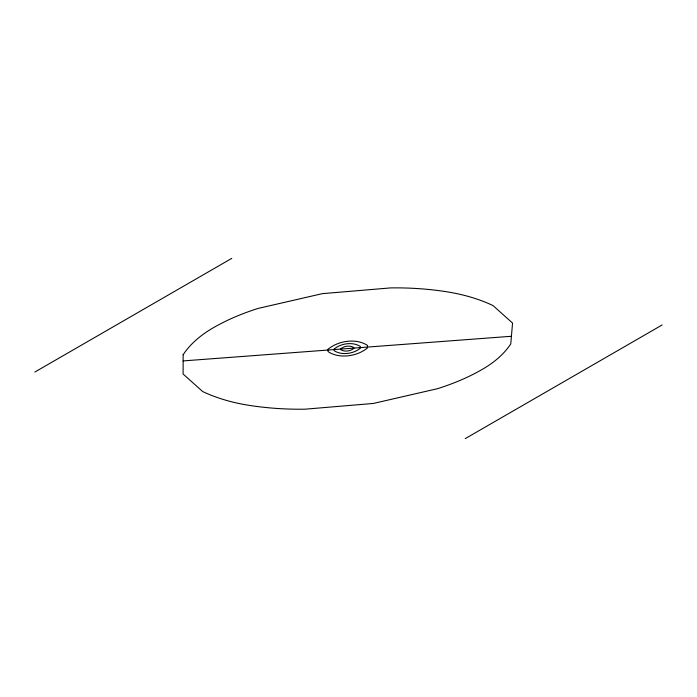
<?xml version="1.0" encoding="UTF-8"?>
<svg xmlns="http://www.w3.org/2000/svg" width="697" height="697" viewBox="0 0 697 697"><rect width="100%" height="100%" fill="white"/><g stroke="black" fill="none" stroke-linecap="round" stroke-linejoin="round"><path stroke-width="1.05" d="M34.85 372.05L231.761 258.369M465.239 438.631L662.15 324.95M183.128 360.915L511.424 336.268M183.137 354.773L183.111 374.036L202.696 391.557A124.423 71.835 0 0 0 249.378 405.393A194.872 112.513 0 0 0 305.086 409.183L373.313 403.458L437.368 388.726A194.872 112.513 0 0 0 482.324 369.358A124.423 71.835 0 0 0 510.77 343.9L512.556 323.068L492.971 305.539A124.423 71.835 0 0 0 446.289 291.703A194.872 112.513 0 0 0 390.581 287.913L322.354 293.646L258.299 308.379A194.872 112.513 0 0 0 213.334 327.747A132.116 76.278 0 0 0 183.137 354.773M328.069 349.293L328.069 351.61C339.256 359.138 357.212 356.463 367.389 347.995L367.598 345.494C356.324 337.94 338.219 340.633 328.069 349.293M334.098 349.092L334.098 350.635C341.565 355.653 353.527 353.867 360.314 348.221L360.454 346.557C352.935 341.513 340.868 343.316 334.098 349.092M340.685 348.84L340.685 349.615C344.423 352.124 350.399 351.227 353.797 348.404L353.867 347.576C350.103 345.05 344.074 345.956 340.685 348.84"/></g></svg>
